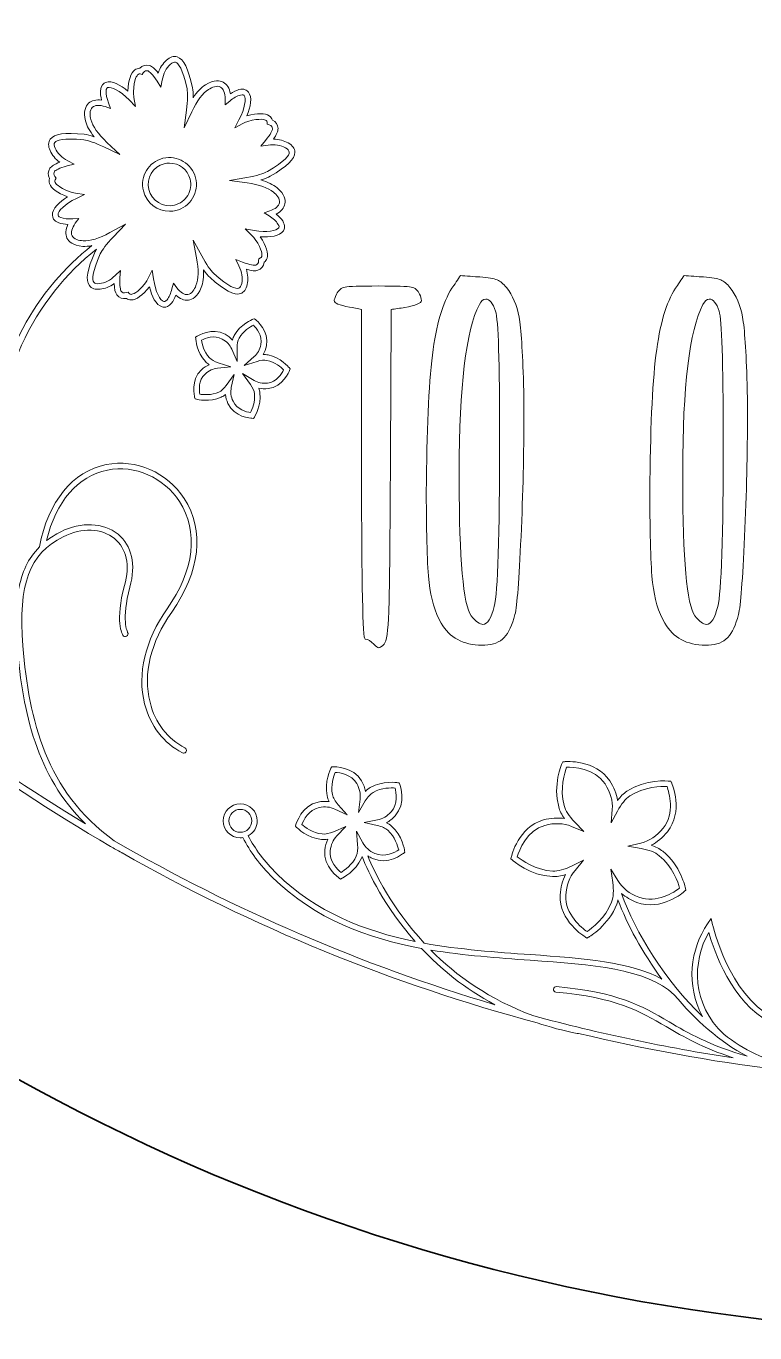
# Model space of a CAD drawing. Header units: inches. Extents: x 6.4 to 30.5, y 3.1 to 18.5.
# Drawn here: x 9.491 to 11.66, y 3.095 to 6.983 of the extents above; entities that cross this region are included whole.
import ezdxf

# ---------------------------------------------------------------- set-up
doc = ezdxf.new("R2010")
doc.units = ezdxf.units.IN
doc.header["$MEASUREMENT"] = 0
doc.layers.add('Design', color=7, linetype='Continuous', lineweight=0)

msp = doc.modelspace()

# ---------------------------------------------------------------- linework, layer by layer
at = {"layer": 'Design', "color": 9, "lineweight": 35, "true_color": 0xdecaa5}
msp.add_open_spline([(12.3829, 15.0948), (9.0691, 15.0948), (6.3829, 12.4085), (6.3829, 9.0948), (6.3829, 5.7811), (9.0691, 3.0948), (12.3829, 3.0948), (15.6966, 3.0948), (18.3829, 5.7811), (18.3829, 9.0948), (18.3829, 12.4085), (15.6966, 15.0948), (12.3829, 15.0948)], degree=3, knots=[0, 0, 0, 0, 1, 1, 1, 2, 2, 2, 3, 3, 3, 4, 4, 4, 4], dxfattribs=at)
at = {"layer": 'Design'}
for points, knots in [([(12.1067, 3.8621), (11.9908, 3.8678), (11.8755, 3.8776), (11.7609, 3.8911), (11.6933, 3.9041), (11.6279, 3.9374), (11.5676, 3.983), (11.4725, 4.0723), (11.4729, 4.1988), (11.5233, 4.2864), (11.5385, 4.2322), (11.5905, 4.0785), (11.7062, 4.0191), (11.7103, 4.017), (11.7154, 4.0186), (11.7174, 4.0228), (11.7195, 4.0268), (11.7179, 4.0319), (11.7138, 4.034), (11.5823, 4.1015), (11.5352, 4.307), (11.5347, 4.3091), (11.5347, 4.3091), (11.5305, 4.3278), (11.5305, 4.3278), (11.5305, 4.3278), (11.5197, 4.312), (11.5197, 4.312), (11.4684, 4.2372), (11.4536, 4.1288), (11.5048, 4.0365), (11.3926, 4.1428), (11.3047, 4.2861), (11.2635, 4.4023), (11.2763, 4.3913), (11.2913, 4.3823), (11.3089, 4.3756), (11.3809, 4.3481), (11.4486, 4.4061), (11.4514, 4.4086), (11.4514, 4.4086), (11.4551, 4.4118), (11.4551, 4.4118), (11.4551, 4.4118), (11.4541, 4.4166), (11.4541, 4.4166), (11.4535, 4.4195), (11.4386, 4.4861), (11.3863, 4.5276), (11.3769, 4.5351), (11.3652, 4.5411), (11.3515, 4.5456), (11.3695, 4.5546), (11.3858, 4.568), (11.4, 4.5857), (11.4483, 4.6457), (11.4141, 4.7279), (11.4126, 4.7314), (11.4126, 4.7314), (11.4107, 4.7359), (11.4107, 4.7359), (11.4107, 4.7359), (11.4058, 4.7364), (11.4058, 4.7364), (11.4029, 4.7367), (11.335, 4.7432), (11.2793, 4.7062), (11.2693, 4.6996), (11.26, 4.6904), (11.2514, 4.6787), (11.2484, 4.6987), (11.2407, 4.7182), (11.2283, 4.7372), (11.1861, 4.8017), (11.0974, 4.7945), (11.0936, 4.7942), (11.0936, 4.7942), (11.0887, 4.7938), (11.0887, 4.7938), (11.0887, 4.7938), (11.0867, 4.7893), (11.0867, 4.7893), (11.0855, 4.7867), (11.0584, 4.724), (11.0764, 4.6597), (11.0796, 4.6481), (11.0854, 4.6364), (11.0939, 4.6247), (11.074, 4.628), (11.053, 4.6267), (11.0312, 4.6208), (10.9567, 4.6006), (10.9361, 4.5139), (10.9353, 4.5103), (10.9353, 4.5103), (10.9342, 4.5055), (10.9342, 4.5055), (10.9342, 4.5055), (10.9378, 4.5022), (10.9378, 4.5022), (10.94, 4.5003), (10.9911, 4.4551), (11.0579, 4.4523), (11.0699, 4.4517), (11.0829, 4.4538), (11.0966, 4.4581), (11.0873, 4.4402), (11.0821, 4.4199), (11.081, 4.3973), (11.0771, 4.3203), (11.1532, 4.2739), (11.1564, 4.2719), (11.1564, 4.2719), (11.1606, 4.2694), (11.1606, 4.2694), (11.1606, 4.2694), (11.1649, 4.2719), (11.1649, 4.2719), (11.1674, 4.2733), (11.2262, 4.308), (11.2495, 4.3707), (11.2509, 4.3746), (11.2518, 4.3789), (11.2527, 4.3832), (11.2802, 4.3103), (11.3253, 4.2262), (11.3836, 4.1474), (11.2907, 4.199), (11.1507, 4.209), (10.9925, 4.2202), (10.89, 4.2274), (10.782, 4.235), (10.6762, 4.2542), (10.5803, 4.3576), (10.5292, 4.4629), (10.5082, 4.5136), (10.5125, 4.5108), (10.517, 4.5083), (10.522, 4.506), (10.5673, 4.4856), (10.6127, 4.5201), (10.6146, 4.5215), (10.6146, 4.5215), (10.6185, 4.5245), (10.6185, 4.5245), (10.6185, 4.5245), (10.6178, 4.5294), (10.6178, 4.5294), (10.6175, 4.5312), (10.6106, 4.5741), (10.5789, 4.6024), (10.5746, 4.6063), (10.5695, 4.6097), (10.5636, 4.6126), (10.573, 4.6176), (10.5818, 4.6245), (10.5898, 4.6333), (10.6232, 4.6701), (10.6045, 4.724), (10.6037, 4.7262), (10.6037, 4.7262), (10.602, 4.7309), (10.602, 4.7309), (10.602, 4.7309), (10.5972, 4.7316), (10.5972, 4.7316), (10.5954, 4.732), (10.5525, 4.7387), (10.5157, 4.7173), (10.5107, 4.7144), (10.5059, 4.7105), (10.5013, 4.7058), (10.4994, 4.7164), (10.4956, 4.7268), (10.4897, 4.7372), (10.4651, 4.7803), (10.408, 4.7793), (10.4056, 4.7791), (10.4056, 4.7791), (10.4007, 4.7789), (10.4007, 4.7789), (10.4007, 4.7789), (10.3985, 4.7746), (10.3985, 4.7746), (10.3976, 4.7729), (10.378, 4.7342), (10.3869, 4.6926), (10.3882, 4.687), (10.3903, 4.6812), (10.3934, 4.6754), (10.3828, 4.6769), (10.3716, 4.6764), (10.36, 4.674), (10.3114, 4.664), (10.2948, 4.6094), (10.2942, 4.607), (10.2942, 4.607), (10.2928, 4.6023), (10.2928, 4.6023), (10.2928, 4.6023), (10.2962, 4.5988), (10.2962, 4.5988), (10.2975, 4.5975), (10.3283, 4.5669), (10.3706, 4.5626), (10.3764, 4.562), (10.3825, 4.5622), (10.389, 4.5634), (10.3843, 4.5537), (10.3813, 4.543), (10.38, 4.5312), (10.3745, 4.4818), (10.4213, 4.4492), (10.4233, 4.4479), (10.4233, 4.4479), (10.4274, 4.4451), (10.4274, 4.4451), (10.4274, 4.4451), (10.4318, 4.4473), (10.4318, 4.4473), (10.4334, 4.4481), (10.4721, 4.4679), (10.4893, 4.5068), (10.4899, 4.5084), (10.4904, 4.5101), (10.491, 4.5118), (10.5103, 4.4641), (10.5583, 4.3624), (10.6491, 4.2594), (10.4989, 4.2899), (10.3543, 4.346), (10.2375, 4.4607), (10.2006, 4.4969), (10.1721, 4.5349), (10.1525, 4.5737), (10.1684, 4.5823), (10.1793, 4.5989), (10.1793, 4.6181), (10.1793, 4.6461), (10.1566, 4.6689), (10.1286, 4.6689), (10.1007, 4.6689), (10.0779, 4.6461), (10.0779, 4.6181), (10.0779, 4.5902), (10.1007, 4.5674), (10.1286, 4.5674), (10.1313, 4.5674), (10.134, 4.5678), (10.1366, 4.5682), (10.157, 4.5271), (10.187, 4.4869), (10.2258, 4.4488), (10.3514, 4.3255), (10.5073, 4.2686), (10.668, 4.2387), (10.7248, 4.1784), (10.7965, 4.1189), (10.8863, 4.0712), (10.4901, 4.189), (10.1096, 4.3532), (9.7528, 4.5592), (9.5479, 4.7085), (9.5015, 4.9144), (9.481, 5.1384), (9.4677, 5.324), (9.5004, 5.4122), (9.6017, 5.4634), (9.6565, 5.4911), (9.7163, 5.489), (9.7542, 5.458), (9.7902, 5.4284), (9.8009, 5.3789), (9.7841, 5.3184), (9.7548, 5.2122), (9.778, 5.172), (9.779, 5.1703), (9.7814, 5.1664), (9.7864, 5.1652), (9.7904, 5.1675), (9.7943, 5.1698), (9.7956, 5.1749), (9.7934, 5.1789), (9.7932, 5.1792), (9.7731, 5.216), (9.8002, 5.3139), (9.8185, 5.3802), (9.8056, 5.4374), (9.7647, 5.4709), (9.7218, 5.506), (9.6549, 5.5089), (9.5942, 5.4782), (9.5784, 5.4703), (9.5643, 5.4614), (9.5518, 5.4518), (9.5797, 5.5683), (9.6449, 5.6443), (9.7332, 5.6618), (9.8146, 5.6779), (9.9008, 5.6402), (9.9477, 5.568), (10.0051, 5.4797), (9.9917, 5.3634), (9.911, 5.249), (9.8453, 5.1558), (9.8214, 5.0555), (9.8437, 4.9667), (9.8602, 4.9015), (9.9012, 4.8482), (9.9563, 4.8207), (9.9575, 4.8201), (9.9588, 4.8198), (9.96, 4.8198), (9.9631, 4.8198), (9.966, 4.8215), (9.9675, 4.8244), (9.9695, 4.8285), (9.9679, 4.8335), (9.9638, 4.8356), (9.913, 4.861), (9.8751, 4.9102), (9.8599, 4.9708), (9.8388, 5.0548), (9.8618, 5.1502), (9.9247, 5.2394), (10.0095, 5.3597), (10.023, 5.4827), (9.9617, 5.5771), (9.9111, 5.655), (9.818, 5.6956), (9.7299, 5.6781), (9.6293, 5.6582), (9.5568, 5.5689), (9.5308, 5.433), (9.497, 5.3991), (9.4779, 5.3568), (9.4687, 5.3061), (9.4611, 5.4172), (9.4521, 5.5297), (9.4282, 5.6418), (9.3745, 5.9236), (9.5231, 6.1792), (9.7002, 6.3188), (9.6988, 6.3164), (9.6975, 6.314), (9.6965, 6.3117), (9.6727, 6.2583), (9.6674, 6.2272), (9.6794, 6.2109), (9.6858, 6.202), (9.6966, 6.1984), (9.7113, 6.2), (9.7259, 6.2017), (9.74, 6.2072), (9.7533, 6.2165), (9.7537, 6.201), (9.7564, 6.1891), (9.7611, 6.1834), (9.7685, 6.1741), (9.7781, 6.1705), (9.7896, 6.1727), (9.7937, 6.1695), (9.7984, 6.1681), (9.8042, 6.168), (9.8193, 6.1682), (9.8374, 6.1813), (9.8581, 6.2069), (9.8649, 6.1793), (9.8776, 6.1522), (9.8965, 6.1471), (9.8981, 6.1467), (9.9001, 6.1463), (9.9024, 6.1463), (9.9083, 6.1463), (9.9161, 6.1487), (9.9236, 6.1582), (9.9288, 6.1647), (9.9333, 6.1729), (9.9369, 6.1826), (9.9487, 6.1712), (9.9618, 6.1658), (9.9743, 6.1674), (9.9854, 6.1688), (10.001, 6.1764), (10.0123, 6.2047), (10.018, 6.2188), (10.0203, 6.2365), (10.0194, 6.2576), (10.0263, 6.2475), (10.0327, 6.2398), (10.0386, 6.2345), (10.082, 6.1953), (10.11, 6.1807), (10.1292, 6.187), (10.1396, 6.1905), (10.1464, 6.1996), (10.1494, 6.2141), (10.1524, 6.2285), (10.1514, 6.2436), (10.1467, 6.2591), (10.1616, 6.2547), (10.1737, 6.2536), (10.1806, 6.2562), (10.1917, 6.2604), (10.1981, 6.2684), (10.1996, 6.28), (10.2039, 6.283), (10.2069, 6.2873), (10.2086, 6.2925), (10.213, 6.307), (10.2062, 6.3282), (10.1882, 6.3558), (10.2166, 6.3538), (10.2463, 6.3574), (10.2569, 6.3738), (10.2601, 6.3787), (10.2641, 6.389), (10.2548, 6.403), (10.2502, 6.41), (10.2438, 6.4168), (10.2357, 6.4232), (10.2501, 6.4309), (10.2594, 6.4417), (10.2617, 6.4541), (10.2638, 6.4651), (10.2614, 6.4823), (10.238, 6.5018), (10.2263, 6.5115), (10.2102, 6.5192), (10.1899, 6.5249), (10.2016, 6.5283), (10.2109, 6.532), (10.2177, 6.536), (10.2684, 6.5652), (10.291, 6.5872), (10.2909, 6.6075), (10.2909, 6.6185), (10.2843, 6.6277), (10.2714, 6.6351), (10.2586, 6.6423), (10.244, 6.6461), (10.2278, 6.6464), (10.2365, 6.6592), (10.2413, 6.6704), (10.241, 6.6778), (10.2404, 6.6896), (10.2348, 6.6981), (10.2242, 6.7032), (10.2227, 6.7082), (10.2196, 6.7124), (10.2151, 6.7156), (10.2027, 6.7243), (10.1804, 6.7243), (10.1486, 6.7157), (10.1593, 6.7421), (10.165, 6.7715), (10.1527, 6.7867), (10.1491, 6.7912), (10.1405, 6.7982), (10.1243, 6.7937), (10.1162, 6.7914), (10.1078, 6.7874), (10.0992, 6.7817), (10.0963, 6.7979), (10.0889, 6.81), (10.0779, 6.816), (10.068, 6.8215), (10.0509, 6.8245), (10.0252, 6.8082), (10.0123, 6.8001), (10, 6.7872), (9.9883, 6.7696), (9.9887, 6.7818), (9.988, 6.7918), (9.9864, 6.7995), (9.9743, 6.8567), (9.9603, 6.885), (9.941, 6.8912), (9.9305, 6.8946), (9.9197, 6.8912), (9.9087, 6.8812), (9.8979, 6.8712), (9.8898, 6.8585), (9.8845, 6.8432), (9.875, 6.8555), (9.8658, 6.8635), (9.8587, 6.8654), (9.8473, 6.8685), (9.8374, 6.8658), (9.8294, 6.8573), (9.8242, 6.8572), (9.8192, 6.8558), (9.8147, 6.8525), (9.8027, 6.8434), (9.7957, 6.8222), (9.7941, 6.7893), (9.7723, 6.8077), (9.7461, 6.8221), (9.7279, 6.8152), (9.7224, 6.8131), (9.7131, 6.8071), (9.7124, 6.7903), (9.712, 6.7819), (9.7133, 6.7727), (9.716, 6.7627), (9.6998, 6.7649), (9.686, 6.7616), (9.6768, 6.753), (9.6686, 6.7454), (9.6605, 6.73), (9.668, 6.7005), (9.6717, 6.6857), (9.6802, 6.67), (9.6933, 6.6535), (9.6818, 6.6576), (9.6721, 6.6601), (9.6643, 6.6609), (9.6061, 6.6671), (9.5749, 6.6625), (9.563, 6.6461), (9.5566, 6.6372), (9.5565, 6.6258), (9.5626, 6.6123), (9.5687, 6.5989), (9.5783, 6.5873), (9.5912, 6.5775), (9.5766, 6.5723), (9.5662, 6.566), (9.5621, 6.5598), (9.5556, 6.5499), (9.5552, 6.5397), (9.5608, 6.5295), (9.559, 6.5245), (9.5591, 6.5193), (9.5608, 6.514), (9.5657, 6.4998), (9.5838, 6.4866), (9.6145, 6.4748), (9.5903, 6.4598), (9.5685, 6.4394), (9.5695, 6.4199), (9.5698, 6.414), (9.5726, 6.4033), (9.5884, 6.3975), (9.5963, 6.3946), (9.6054, 6.3929), (9.6157, 6.3924), (9.6086, 6.3777), (9.6074, 6.3635), (9.6128, 6.3521), (9.6176, 6.342), (9.6296, 6.3295), (9.66, 6.3275), (9.6682, 6.3269), (9.6771, 6.3277), (9.6866, 6.3296), (9.526, 6.2029), (9.395, 5.9926), (9.4, 5.7497), (9.3729, 5.8363), (9.3342, 5.9223), (9.2775, 6.0066), (9.246, 6.0534), (9.2101, 6.0938), (9.1706, 6.129), (9.1842, 6.2078), (9.1811, 6.2781), (9.161, 6.3375), (9.1371, 6.4085), (9.0896, 6.4619), (9.0201, 6.4963), (8.9118, 6.5498), (8.7965, 6.5022), (8.6743, 6.4518), (8.5745, 6.4107), (8.4713, 6.3682), (8.3646, 6.3775), (8.2166, 6.3903), (8.1688, 6.4597), (8.1534, 6.4999), (8.137, 6.5428), (8.1433, 6.5915), (8.1687, 6.6186), (8.1889, 6.6401), (8.2108, 6.6452), (8.2289, 6.6326), (8.2463, 6.6204), (8.2568, 6.5925), (8.2439, 6.5669), (8.2419, 6.5627), (8.2436, 6.5577), (8.2477, 6.5557), (8.2518, 6.5536), (8.2568, 6.5553), (8.2589, 6.5594), (8.2757, 6.5931), (8.2617, 6.63), (8.2384, 6.6463), (8.219, 6.6599), (8.1873, 6.6626), (8.1566, 6.63), (8.1265, 6.598), (8.119, 6.5433), (8.1378, 6.494), (8.1496, 6.4631), (8.1788, 6.4166), (8.2497, 6.387), (7.9729, 6.41), (7.7163, 6.4384), (7.5814, 6.5926), (7.5258, 6.6562), (7.5123, 6.7255), (7.5435, 6.7878), (7.5758, 6.8524), (7.6528, 6.8971), (7.7225, 6.8918), (7.7801, 6.8874), (7.8229, 6.8507), (7.843, 6.7884), (7.8612, 6.7319), (7.8509, 6.6903), (7.814, 6.6711), (7.7785, 6.6528), (7.7315, 6.6628), (7.7161, 6.6832), (7.7133, 6.6869), (7.7081, 6.6877), (7.7044, 6.6849), (7.7008, 6.6821), (7.7, 6.6769), (7.7028, 6.6732), (7.7249, 6.6437), (7.7816, 6.6356), (7.8216, 6.6563), (7.8426, 6.6672), (7.8883, 6.7023), (7.8588, 6.7935), (7.8365, 6.8627), (7.7886, 6.9035), (7.7238, 6.9084), (7.6464, 6.9142), (7.5643, 6.8667), (7.5286, 6.7953), (7.5086, 6.7555), (7.4874, 6.6748), (7.5689, 6.5816), (7.7157, 6.4139), (7.9967, 6.3909), (8.2943, 6.3666), (8.61, 6.3407), (8.9346, 6.3142), (9.1526, 6.1235), (9.1422, 6.0674), (9.1233, 6.0068), (9.0959, 5.9425), (9.0874, 5.953), (9.0783, 5.9635), (9.0684, 5.9741), (8.7902, 6.271), (8.032, 6.2001), (7.9999, 6.1969), (7.9999, 6.1969), (7.9861, 6.1956), (7.9861, 6.1956), (7.9861, 6.1956), (7.9937, 6.184), (7.9937, 6.184), (8.4407, 5.5133), (9.0453, 4.9456), (9.7423, 4.5423), (9.753, 4.5361), (9.7639, 4.53), (9.7747, 4.5239), (9.7751, 4.5236), (9.7756, 4.5233), (9.776, 4.523), (9.7762, 4.5228), (9.7764, 4.5229), (9.7766, 4.5228), (10.1643, 4.3024), (10.5807, 4.1326), (11.0121, 4.0173), (11.0496, 4.0046), (11.0894, 3.9938), (11.1319, 3.9857), (11.1325, 3.9856), (11.133, 3.9855), (11.1335, 3.9855), (11.1342, 3.9855), (11.1349, 3.9857), (11.1355, 3.9859), (11.3305, 3.9388), (11.5282, 3.9027), (11.7274, 3.8782), (11.7284, 3.878), (11.7294, 3.8777), (11.7304, 3.8775), (11.731, 3.8774), (11.7316, 3.8773), (11.7321, 3.8773), (11.7325, 3.8773), (11.7328, 3.8774), (11.7332, 3.8775), (11.7417, 3.8765), (11.7503, 3.8755), (11.7588, 3.8745), (11.7601, 3.8742), (11.7614, 3.8739), (11.7626, 3.8737), (11.7631, 3.8736), (11.7636, 3.8735), (11.7641, 3.8735), (11.7645, 3.8735), (11.7648, 3.8737), (11.7652, 3.8737), (11.8784, 3.8606), (11.992, 3.8511), (12.1059, 3.8454), (12.106, 3.8454), (12.1062, 3.8454), (12.1063, 3.8454), (12.1107, 3.8454), (12.1144, 3.8489), (12.1146, 3.8533), (12.1149, 3.8579), (12.1113, 3.8618), (12.1067, 3.8621)], [0, 0, 0, 0, 1, 1, 1, 2, 2, 2, 3, 3, 3, 4, 4, 4, 5, 5, 5, 6, 6, 6, 7, 7, 7, 8, 8, 8, 9, 9, 9, 10, 10, 10, 11, 11, 11, 12, 12, 12, 13, 13, 13, 14, 14, 14, 15, 15, 15, 16, 16, 16, 17, 17, 17, 18, 18, 18, 19, 19, 19, 20, 20, 20, 21, 21, 21, 22, 22, 22, 23, 23, 23, 24, 24, 24, 25, 25, 25, 26, 26, 26, 27, 27, 27, 28, 28, 28, 29, 29, 29, 30, 30, 30, 31, 31, 31, 32, 32, 32, 33, 33, 33, 34, 34, 34, 35, 35, 35, 36, 36, 36, 37, 37, 37, 38, 38, 38, 39, 39, 39, 40, 40, 40, 41, 41, 41, 42, 42, 42, 43, 43, 43, 44, 44, 44, 45, 45, 45, 46, 46, 46, 47, 47, 47, 48, 48, 48, 49, 49, 49, 50, 50, 50, 51, 51, 51, 52, 52, 52, 53, 53, 53, 54, 54, 54, 55, 55, 55, 56, 56, 56, 57, 57, 57, 58, 58, 58, 59, 59, 59, 60, 60, 60, 61, 61, 61, 62, 62, 62, 63, 63, 63, 64, 64, 64, 65, 65, 65, 66, 66, 66, 67, 67, 67, 68, 68, 68, 69, 69, 69, 70, 70, 70, 71, 71, 71, 72, 72, 72, 73, 73, 73, 74, 74, 74, 75, 75, 75, 76, 76, 76, 77, 77, 77, 78, 78, 78, 79, 79, 79, 80, 80, 80, 81, 81, 81, 82, 82, 82, 83, 83, 83, 84, 84, 84, 85, 85, 85, 86, 86, 86, 87, 87, 87, 88, 88, 88, 89, 89, 89, 90, 90, 90, 91, 91, 91, 92, 92, 92, 93, 93, 93, 94, 94, 94, 95, 95, 95, 96, 96, 96, 97, 97, 97, 98, 98, 98, 99, 99, 99, 100, 100, 100, 101, 101, 101, 102, 102, 102, 103, 103, 103, 104, 104, 104, 105, 105, 105, 106, 106, 106, 107, 107, 107, 108, 108, 108, 109, 109, 109, 110, 110, 110, 111, 111, 111, 112, 112, 112, 113, 113, 113, 114, 114, 114, 115, 115, 115, 116, 116, 116, 117, 117, 117, 118, 118, 118, 119, 119, 119, 120, 120, 120, 121, 121, 121, 122, 122, 122, 123, 123, 123, 124, 124, 124, 125, 125, 125, 126, 126, 126, 127, 127, 127, 128, 128, 128, 129, 129, 129, 130, 130, 130, 131, 131, 131, 132, 132, 132, 133, 133, 133, 134, 134, 134, 135, 135, 135, 136, 136, 136, 137, 137, 137, 138, 138, 138, 139, 139, 139, 140, 140, 140, 141, 141, 141, 142, 142, 142, 143, 143, 143, 144, 144, 144, 145, 145, 145, 146, 146, 146, 147, 147, 147, 148, 148, 148, 149, 149, 149, 150, 150, 150, 151, 151, 151, 152, 152, 152, 153, 153, 153, 154, 154, 154, 155, 155, 155, 156, 156, 156, 157, 157, 157, 158, 158, 158, 159, 159, 159, 160, 160, 160, 161, 161, 161, 162, 162, 162, 163, 163, 163, 164, 164, 164, 165, 165, 165, 166, 166, 166, 167, 167, 167, 168, 168, 168, 169, 169, 169, 170, 170, 170, 171, 171, 171, 172, 172, 172, 173, 173, 173, 174, 174, 174, 175, 175, 175, 176, 176, 176, 177, 177, 177, 178, 178, 178, 179, 179, 179, 180, 180, 180, 181, 181, 181, 182, 182, 182, 183, 183, 183, 184, 184, 184, 185, 185, 185, 186, 186, 186, 187, 187, 187, 188, 188, 188, 189, 189, 189, 190, 190, 190, 191, 191, 191, 192, 192, 192, 193, 193, 193, 194, 194, 194, 195, 195, 195, 196, 196, 196, 197, 197, 197, 198, 198, 198, 199, 199, 199, 200, 200, 200, 201, 201, 201, 202, 202, 202, 203, 203, 203, 204, 204, 204, 205, 205, 205, 206, 206, 206, 207, 207, 207, 208, 208, 208, 209, 209, 209, 210, 210, 210, 211, 211, 211, 212, 212, 212, 213, 213, 213, 214, 214, 214, 215, 215, 215, 216, 216, 216, 217, 217, 217, 218, 218, 218, 219, 219, 219, 220, 220, 220, 221, 221, 221, 222, 222, 222, 223, 223, 223, 224, 224, 224, 225, 225, 225, 226, 226, 226, 227, 227, 227, 228, 228, 228, 229, 229, 229, 230, 230, 230, 231, 231, 231, 232, 232, 232, 233, 233, 233, 234, 234, 234, 235, 235, 235, 236, 236, 236, 237, 237, 237, 238, 238, 238, 239, 239, 239, 240, 240, 240, 241, 241, 241, 242, 242, 242, 242]), ([(9.6611, 6.3441), (9.6488, 6.3449), (9.633, 6.3482), (9.6279, 6.3592), (9.6236, 6.3682), (9.6271, 6.382), (9.6373, 6.396), (9.6373, 6.396), (9.6476, 6.4102), (9.6476, 6.4102), (9.6476, 6.4102), (9.63, 6.4092), (9.63, 6.4092), (9.6156, 6.4083), (9.6036, 6.4096), (9.5942, 6.4131), (9.5864, 6.416), (9.5862, 6.4196), (9.5861, 6.4207), (9.5856, 6.4317), (9.6058, 6.4532), (9.6407, 6.4703), (9.6407, 6.4703), (9.6647, 6.4821), (9.6647, 6.4821), (9.6647, 6.4821), (9.6382, 6.486), (9.6382, 6.486), (9.6316, 6.487), (9.6262, 6.4883), (9.6219, 6.4899), (9.5855, 6.5035), (9.5781, 6.5151), (9.5766, 6.5194), (9.5758, 6.5217), (9.576, 6.5236), (9.5773, 6.5256), (9.5773, 6.5256), (9.5802, 6.5303), (9.5802, 6.5303), (9.5802, 6.5303), (9.577, 6.5348), (9.577, 6.5348), (9.5721, 6.5418), (9.5729, 6.5459), (9.576, 6.5507), (9.5777, 6.5532), (9.5894, 6.5608), (9.6131, 6.5667), (9.6131, 6.5667), (9.6341, 6.5719), (9.6341, 6.5719), (9.6341, 6.5719), (9.615, 6.5821), (9.615, 6.5821), (9.5971, 6.5917), (9.5846, 6.6042), (9.5778, 6.6192), (9.5743, 6.6269), (9.5739, 6.6326), (9.5765, 6.6363), (9.5818, 6.6436), (9.6009, 6.6509), (9.6625, 6.6443), (9.6754, 6.643), (9.696, 6.6357), (9.7222, 6.6231), (9.7222, 6.6231), (9.7698, 6.6004), (9.7698, 6.6004), (9.7698, 6.6004), (9.7316, 6.6367), (9.7316, 6.6367), (9.7052, 6.6617), (9.6892, 6.6846), (9.6841, 6.7046), (9.6811, 6.7165), (9.6793, 6.7326), (9.6882, 6.7409), (9.6954, 6.7477), (9.7096, 6.7486), (9.7261, 6.7433), (9.7261, 6.7433), (9.7428, 6.7379), (9.7428, 6.7379), (9.7428, 6.7379), (9.7364, 6.7543), (9.7364, 6.7543), (9.7311, 6.7677), (9.7286, 6.7796), (9.7291, 6.7896), (9.7294, 6.7979), (9.7327, 6.7992), (9.7338, 6.7996), (9.744, 6.8034), (9.7708, 6.7909), (9.7978, 6.763), (9.7978, 6.763), (9.8165, 6.7438), (9.8165, 6.7438), (9.8165, 6.7438), (9.812, 6.7702), (9.812, 6.7702), (9.8109, 6.7768), (9.8104, 6.7825), (9.8106, 6.7869), (9.8123, 6.8258), (9.8211, 6.8364), (9.8247, 6.8391), (9.8267, 6.8406), (9.8285, 6.841), (9.8308, 6.8404), (9.8308, 6.8404), (9.8362, 6.8391), (9.8362, 6.8391), (9.8362, 6.8391), (9.8395, 6.8435), (9.8395, 6.8435), (9.8446, 6.8504), (9.8488, 6.8509), (9.8543, 6.8493), (9.8572, 6.8485), (9.868, 6.8398), (9.8809, 6.819), (9.8809, 6.819), (9.8924, 6.8007), (9.8924, 6.8007), (9.8924, 6.8007), (9.8962, 6.822), (9.8962, 6.822), (9.8998, 6.842), (9.9078, 6.8578), (9.92, 6.8689), (9.9262, 6.8746), (9.9315, 6.8767), (9.9359, 6.8753), (9.9444, 6.8726), (9.9573, 6.8566), (9.9701, 6.7961), (9.9728, 6.7834), (9.9722, 6.7615), (9.9684, 6.7327), (9.9684, 6.7327), (9.9614, 6.6803), (9.9614, 6.6803), (9.9614, 6.6803), (9.9841, 6.728), (9.9841, 6.728), (9.9998, 6.7608), (10.0166, 6.7831), (10.0341, 6.7941), (10.0445, 6.8007), (10.0592, 6.8074), (10.0698, 6.8014), (10.0786, 6.7967), (10.0838, 6.7835), (10.0838, 6.7662), (10.0838, 6.7662), (10.0839, 6.7485), (10.0839, 6.7485), (10.0839, 6.7485), (10.0975, 6.7597), (10.0975, 6.7597), (10.1086, 6.7689), (10.1191, 6.7749), (10.1288, 6.7776), (10.1368, 6.7799), (10.139, 6.7771), (10.1398, 6.7762), (10.1466, 6.7677), (10.1429, 6.7384), (10.1248, 6.704), (10.1248, 6.704), (10.1123, 6.6804), (10.1123, 6.6804), (10.1123, 6.6804), (10.136, 6.6927), (10.136, 6.6927), (10.1419, 6.6958), (10.1471, 6.698), (10.1514, 6.6992), (10.189, 6.7096), (10.2017, 6.7046), (10.2055, 6.702), (10.2074, 6.7006), (10.2084, 6.6989), (10.2086, 6.6966), (10.2086, 6.6966), (10.209, 6.6911), (10.209, 6.6911), (10.209, 6.6911), (10.2142, 6.6893), (10.2142, 6.6893), (10.2223, 6.6865), (10.224, 6.6827), (10.2243, 6.677), (10.2245, 6.674), (10.2195, 6.661), (10.2037, 6.6423), (10.2037, 6.6423), (10.1898, 6.6258), (10.1898, 6.6258), (10.1898, 6.6258), (10.2112, 6.6287), (10.2112, 6.6287), (10.2314, 6.6314), (10.2488, 6.6287), (10.2632, 6.6206), (10.2705, 6.6164), (10.2742, 6.612), (10.2742, 6.6074), (10.2743, 6.5985), (10.2631, 6.5813), (10.2094, 6.5504), (10.1982, 6.5439), (10.1772, 6.5377), (10.1486, 6.5325), (10.1486, 6.5325), (10.0967, 6.5229), (10.0967, 6.5229), (10.0967, 6.5229), (10.149, 6.516), (10.149, 6.516), (10.1851, 6.5113), (10.2114, 6.5021), (10.2273, 6.489), (10.2368, 6.4811), (10.2476, 6.4692), (10.2454, 6.4572), (10.2435, 6.4474), (10.2326, 6.4384), (10.2161, 6.433), (10.2161, 6.433), (10.1994, 6.4275), (10.1994, 6.4275), (10.1994, 6.4275), (10.2142, 6.418), (10.2142, 6.418), (10.2264, 6.4103), (10.2354, 6.4021), (10.2409, 6.3938), (10.2456, 6.3868), (10.2436, 6.3839), (10.243, 6.3829), (10.237, 6.3737), (10.208, 6.3682), (10.1697, 6.3749), (10.1697, 6.3749), (10.1433, 6.3794), (10.1433, 6.3794), (10.1433, 6.3794), (10.1624, 6.3607), (10.1624, 6.3607), (10.1672, 6.356), (10.1709, 6.3517), (10.1734, 6.348), (10.1948, 6.3155), (10.194, 6.3018), (10.1927, 6.2975), (10.1919, 6.2952), (10.1907, 6.2937), (10.1885, 6.2929), (10.1885, 6.2929), (10.1834, 6.2908), (10.1834, 6.2908), (10.1834, 6.2908), (10.1833, 6.2853), (10.1833, 6.2853), (10.1831, 6.2767), (10.18, 6.2738), (10.1747, 6.2718), (10.1719, 6.2707), (10.158, 6.2715), (10.1354, 6.2807), (10.1354, 6.2807), (10.1153, 6.2888), (10.1153, 6.2888), (10.1153, 6.2888), (10.1247, 6.2693), (10.1247, 6.2693), (10.1336, 6.251), (10.1364, 6.2336), (10.1331, 6.2174), (10.1314, 6.2092), (10.1283, 6.2043), (10.124, 6.2028), (10.1155, 6.2001), (10.0957, 6.2054), (10.0497, 6.2469), (10.0401, 6.2556), (10.0277, 6.2736), (10.0139, 6.2992), (10.0139, 6.2992), (9.9887, 6.3456), (9.9887, 6.3456), (9.9887, 6.3456), (9.9984, 6.2937), (9.9984, 6.2937), (10.005, 6.2579), (10.0045, 6.23), (9.9968, 6.2109), (9.9923, 6.1994), (9.9843, 6.1854), (9.9722, 6.1839), (9.9624, 6.1825), (9.9504, 6.1902), (9.9401, 6.2042), (9.9401, 6.2042), (9.9298, 6.2184), (9.9298, 6.2184), (9.9298, 6.2184), (9.9253, 6.2014), (9.9253, 6.2014), (9.9217, 6.1874), (9.9168, 6.1763), (9.9105, 6.1685), (9.9054, 6.162), (9.9019, 6.1629), (9.9008, 6.1632), (9.8902, 6.166), (9.876, 6.192), (9.8705, 6.2304), (9.8705, 6.2304), (9.8667, 6.2569), (9.8667, 6.2569), (9.8667, 6.2569), (9.8548, 6.2329), (9.8548, 6.2329), (9.8518, 6.2269), (9.8489, 6.2221), (9.8461, 6.2186), (9.8219, 6.1882), (9.8086, 6.1847), (9.804, 6.1847), (9.8012, 6.1847), (9.7998, 6.1854), (9.7983, 6.1872), (9.7983, 6.1872), (9.7948, 6.1914), (9.7948, 6.1914), (9.7948, 6.1914), (9.7895, 6.1898), (9.7895, 6.1898), (9.7813, 6.1873), (9.7776, 6.1893), (9.7741, 6.1938), (9.7722, 6.1961), (9.7686, 6.2096), (9.7703, 6.2339), (9.7703, 6.2339), (9.7719, 6.2555), (9.7719, 6.2555), (9.7719, 6.2555), (9.7563, 6.2406), (9.7563, 6.2406), (9.7416, 6.2265), (9.7258, 6.2184), (9.7095, 6.2166), (9.7011, 6.2156), (9.6955, 6.217), (9.6928, 6.2207), (9.6875, 6.2279), (9.6865, 6.2484), (9.7117, 6.305), (9.717, 6.3168), (9.7304, 6.3341), (9.7504, 6.3552), (9.7504, 6.3552), (9.7867, 6.3935), (9.7867, 6.3935), (9.7867, 6.3935), (9.7404, 6.3683), (9.7404, 6.3683), (9.7084, 6.3509), (9.6817, 6.3428), (9.6611, 6.3441)], [0, 0, 0, 0, 1, 1, 1, 2, 2, 2, 3, 3, 3, 4, 4, 4, 5, 5, 5, 6, 6, 6, 7, 7, 7, 8, 8, 8, 9, 9, 9, 10, 10, 10, 11, 11, 11, 12, 12, 12, 13, 13, 13, 14, 14, 14, 15, 15, 15, 16, 16, 16, 17, 17, 17, 18, 18, 18, 19, 19, 19, 20, 20, 20, 21, 21, 21, 22, 22, 22, 23, 23, 23, 24, 24, 24, 25, 25, 25, 26, 26, 26, 27, 27, 27, 28, 28, 28, 29, 29, 29, 30, 30, 30, 31, 31, 31, 32, 32, 32, 33, 33, 33, 34, 34, 34, 35, 35, 35, 36, 36, 36, 37, 37, 37, 38, 38, 38, 39, 39, 39, 40, 40, 40, 41, 41, 41, 42, 42, 42, 43, 43, 43, 44, 44, 44, 45, 45, 45, 46, 46, 46, 47, 47, 47, 48, 48, 48, 49, 49, 49, 50, 50, 50, 51, 51, 51, 52, 52, 52, 53, 53, 53, 54, 54, 54, 55, 55, 55, 56, 56, 56, 57, 57, 57, 58, 58, 58, 59, 59, 59, 60, 60, 60, 61, 61, 61, 62, 62, 62, 63, 63, 63, 64, 64, 64, 65, 65, 65, 66, 66, 66, 67, 67, 67, 68, 68, 68, 69, 69, 69, 70, 70, 70, 71, 71, 71, 72, 72, 72, 73, 73, 73, 74, 74, 74, 75, 75, 75, 76, 76, 76, 77, 77, 77, 78, 78, 78, 79, 79, 79, 80, 80, 80, 81, 81, 81, 82, 82, 82, 83, 83, 83, 84, 84, 84, 85, 85, 85, 86, 86, 86, 87, 87, 87, 88, 88, 88, 89, 89, 89, 90, 90, 90, 91, 91, 91, 92, 92, 92, 93, 93, 93, 94, 94, 94, 95, 95, 95, 96, 96, 96, 97, 97, 97, 98, 98, 98, 99, 99, 99, 100, 100, 100, 101, 101, 101, 102, 102, 102, 103, 103, 103, 104, 104, 104, 105, 105, 105, 106, 106, 106, 107, 107, 107, 108, 108, 108, 109, 109, 109, 110, 110, 110, 111, 111, 111, 112, 112, 112, 113, 113, 113, 114, 114, 114, 115, 115, 115, 116, 116, 116, 117, 117, 117, 118, 118, 118, 119, 119, 119, 120, 120, 120, 121, 121, 121, 122, 122, 122, 123, 123, 123, 124, 124, 124, 125, 125, 125, 125]), ([(9.9179, 6.4318), (9.9242, 6.4318), (9.9307, 6.4326), (9.9372, 6.4342), (9.958, 6.4393), (9.9755, 6.4523), (9.9865, 6.4706), (9.9975, 6.4889), (10.0007, 6.5105), (9.9955, 6.5312), (9.9849, 6.574), (9.9413, 6.6002), (9.8985, 6.5895), (9.8557, 6.5789), (9.8295, 6.5353), (9.8402, 6.4925), (9.8492, 6.4561), (9.882, 6.4318), (9.9179, 6.4318)], [0, 0, 0, 0, 1, 1, 1, 2, 2, 2, 3, 3, 3, 4, 4, 4, 5, 5, 5, 6, 6, 6, 6]), ([(9.9025, 6.5734), (9.9077, 6.5746), (9.9128, 6.5753), (9.9178, 6.5753), (9.9463, 6.5753), (9.9722, 6.556), (9.9794, 6.5272), (9.9835, 6.5107), (9.9809, 6.4937), (9.9722, 6.4792), (9.9635, 6.4647), (9.9496, 6.4544), (9.9332, 6.4503), (9.8993, 6.4419), (9.8648, 6.4626), (9.8563, 6.4965), (9.8479, 6.5304), (9.8686, 6.5649), (9.9025, 6.5734)], [0, 0, 0, 0, 1, 1, 1, 2, 2, 2, 3, 3, 3, 4, 4, 4, 5, 5, 5, 6, 6, 6, 6]), ([(8.0155, 6.1815), (8.1218, 6.1899), (8.804, 6.232), (9.0562, 5.9627), (9.068, 5.9501), (9.0786, 5.9376), (9.0882, 5.9252), (9.081, 5.9091), (9.0735, 5.8928), (9.0653, 5.8762), (9.0127, 5.7701), (9.0145, 5.6914), (9.0335, 5.6362), (9.0285, 5.6351), (9.0236, 5.6339), (9.0184, 5.6331), (8.9577, 5.6243), (8.9015, 5.6463), (8.867, 5.6916), (8.8725, 5.6959), (8.8765, 5.7), (8.8788, 5.7029), (8.8881, 5.7034), (8.9097, 5.7064), (8.941, 5.723), (8.9836, 5.7455), (8.9967, 5.7843), (8.9973, 5.7859), (8.9973, 5.7859), (8.9997, 5.7932), (8.9997, 5.7932), (8.9997, 5.7932), (8.9926, 5.7962), (8.9926, 5.7962), (8.9889, 5.7978), (8.9788, 5.7989), (8.9529, 5.789), (8.9677, 5.8075), (8.9746, 5.8225), (8.9769, 5.828), (8.9832, 5.8434), (8.9954, 5.8801), (8.9959, 5.8817), (8.9959, 5.8817), (8.9994, 5.8922), (8.9994, 5.8922), (8.9994, 5.8922), (8.9884, 5.8927), (8.9884, 5.8927), (8.9864, 5.8926), (8.9686, 5.8929), (8.9446, 5.8752), (8.9369, 5.8696), (8.9288, 5.8623), (8.9216, 5.8552), (8.9178, 5.8818), (8.9074, 5.8979), (8.9068, 5.8987), (8.9068, 5.8987), (8.9028, 5.9048), (8.9028, 5.9048), (8.9028, 5.9048), (8.8963, 5.9016), (8.8963, 5.9016), (8.8931, 5.9001), (8.8876, 5.8964), (8.8788, 5.8897), (8.8713, 5.9113), (8.862, 5.9252), (8.8615, 5.9258), (8.8615, 5.9258), (8.8563, 5.9335), (8.8563, 5.9335), (8.8563, 5.9335), (8.8493, 5.9276), (8.8493, 5.9276), (8.8478, 5.9264), (8.8451, 5.9241), (8.8368, 5.909), (8.8254, 5.9219), (8.8123, 5.9297), (8.8116, 5.9301), (8.8116, 5.9301), (8.806, 5.9334), (8.806, 5.9334), (8.806, 5.9334), (8.8015, 5.9288), (8.8015, 5.9288), (8.7944, 5.9216), (8.7893, 5.9082), (8.7862, 5.8977), (8.7676, 5.9144), (8.75, 5.9193), (8.7491, 5.9195), (8.7491, 5.9195), (8.7422, 5.9214), (8.7422, 5.9214), (8.7422, 5.9214), (8.7393, 5.9148), (8.7393, 5.9148), (8.7389, 5.914), (8.7318, 5.8972), (8.7331, 5.8722), (8.7229, 5.8764), (8.7094, 5.8809), (8.6993, 5.8798), (8.6993, 5.8798), (8.6928, 5.8791), (8.6928, 5.8791), (8.6928, 5.8791), (8.6919, 5.8727), (8.6919, 5.8727), (8.6918, 5.8719), (8.6896, 5.8568), (8.6926, 5.8398), (8.6756, 5.8428), (8.6721, 5.8422), (8.6703, 5.8418), (8.6703, 5.8418), (8.6613, 5.84), (8.6613, 5.84), (8.6613, 5.84), (8.664, 5.8311), (8.664, 5.8311), (8.6642, 5.8304), (8.6693, 5.8144), (8.6813, 5.795), (8.6706, 5.7924), (8.6643, 5.7904), (8.6611, 5.7889), (8.6611, 5.7889), (8.6546, 5.7857), (8.6546, 5.7857), (8.6546, 5.7857), (8.6568, 5.7788), (8.6568, 5.7788), (8.6571, 5.7779), (8.6631, 5.7597), (8.6814, 5.7401), (8.6714, 5.7389), (8.6607, 5.7372), (8.6515, 5.7347), (8.6226, 5.727), (8.6116, 5.713), (8.6104, 5.7115), (8.6104, 5.7115), (8.6038, 5.7026), (8.6038, 5.7026), (8.6038, 5.7026), (8.6142, 5.6987), (8.6142, 5.6987), (8.6158, 5.6981), (8.6521, 5.6846), (8.6681, 5.6799), (8.6737, 5.6783), (8.6898, 5.6742), (8.7134, 5.6742), (8.6896, 5.6602), (8.6841, 5.6517), (8.6829, 5.6477), (8.6829, 5.6477), (8.6809, 5.6404), (8.6809, 5.6404), (8.6809, 5.6404), (8.688, 5.6377), (8.688, 5.6377), (8.689, 5.6373), (8.7032, 5.6321), (8.724, 5.6321), (8.7378, 5.6321), (8.7547, 5.6345), (8.7724, 5.6421), (8.8049, 5.6562), (8.8208, 5.6711), (8.827, 5.6781), (8.8318, 5.678), (8.841, 5.679), (8.8523, 5.683), (8.8904, 5.6317), (8.9531, 5.6069), (9.0208, 5.6166), (9.0272, 5.6176), (9.0334, 5.619), (9.0396, 5.6205), (9.045, 5.6081), (9.0513, 5.597), (9.0578, 5.5873), (9.0982, 5.5274), (9.1643, 5.4935), (9.2214, 5.4798), (9.1053, 5.4624), (8.9526, 5.4449), (8.7994, 5.5191), (8.6597, 5.5867), (8.5554, 5.6914), (8.5203, 5.7991), (8.5001, 5.8613), (8.5042, 5.9218), (8.5321, 5.9741), (8.5604, 6.0269), (8.6035, 6.0542), (8.6475, 6.047), (8.6837, 6.0412), (8.7122, 6.0132), (8.7184, 5.9774), (8.7192, 5.9729), (8.7235, 5.9697), (8.728, 5.9706), (8.7325, 5.9714), (8.7356, 5.9757), (8.7348, 5.9802), (8.7274, 6.023), (8.6934, 6.0565), (8.6502, 6.0635), (8.5989, 6.0717), (8.5492, 6.0413), (8.5174, 5.9819), (8.4873, 5.9256), (8.4828, 5.8606), (8.5045, 5.794), (8.5409, 5.682), (8.6484, 5.5737), (8.7921, 5.5041), (8.9595, 5.423), (9.1245, 5.4481), (9.2451, 5.4665), (9.3243, 5.4785), (9.3868, 5.488), (9.4189, 5.4639), (9.4325, 5.4536), (9.4407, 5.437), (9.4438, 5.4132), (9.4438, 5.4132), (9.4438, 5.4132), (9.4438, 5.4131), (9.448, 5.3663), (9.4511, 5.3196), (9.4542, 5.2733), (9.4573, 5.2273), (9.4604, 5.1817), (9.4644, 5.1368), (9.4645, 5.1364), (9.4645, 5.136), (9.4645, 5.1356), (9.4645, 5.1355), (9.4646, 5.1355), (9.4646, 5.1354), (9.4826, 4.9381), (9.5207, 4.7544), (9.6677, 4.6094), (9.0162, 5.0021), (8.4483, 5.5359), (8.0155, 6.1815)], [0, 0, 0, 0, 1, 1, 1, 2, 2, 2, 3, 3, 3, 4, 4, 4, 5, 5, 5, 6, 6, 6, 7, 7, 7, 8, 8, 8, 9, 9, 9, 10, 10, 10, 11, 11, 11, 12, 12, 12, 13, 13, 13, 14, 14, 14, 15, 15, 15, 16, 16, 16, 17, 17, 17, 18, 18, 18, 19, 19, 19, 20, 20, 20, 21, 21, 21, 22, 22, 22, 23, 23, 23, 24, 24, 24, 25, 25, 25, 26, 26, 26, 27, 27, 27, 28, 28, 28, 29, 29, 29, 30, 30, 30, 31, 31, 31, 32, 32, 32, 33, 33, 33, 34, 34, 34, 35, 35, 35, 36, 36, 36, 37, 37, 37, 38, 38, 38, 39, 39, 39, 40, 40, 40, 41, 41, 41, 42, 42, 42, 43, 43, 43, 44, 44, 44, 45, 45, 45, 46, 46, 46, 47, 47, 47, 48, 48, 48, 49, 49, 49, 50, 50, 50, 51, 51, 51, 52, 52, 52, 53, 53, 53, 54, 54, 54, 55, 55, 55, 56, 56, 56, 57, 57, 57, 58, 58, 58, 59, 59, 59, 60, 60, 60, 61, 61, 61, 62, 62, 62, 63, 63, 63, 64, 64, 64, 65, 65, 65, 66, 66, 66, 67, 67, 67, 68, 68, 68, 69, 69, 69, 70, 70, 70, 71, 71, 71, 72, 72, 72, 73, 73, 73, 74, 74, 74, 75, 75, 75, 76, 76, 76, 77, 77, 77, 78, 78, 78, 79, 79, 79, 80, 80, 80, 81, 81, 81, 82, 82, 82, 83, 83, 83, 84, 84, 84, 84]), ([(10.9208, 6.2055), (10.9118, 6.2162), (10.9027, 6.2235), (10.8933, 6.2276), (10.884, 6.2316), (10.8668, 6.2345), (10.8418, 6.2363), (10.8274, 6.2373), (10.7986, 6.2393), (10.7842, 6.2403), (10.7778, 6.2309), (10.7651, 6.2122), (10.7588, 6.2028), (10.7311, 6.1608), (10.7117, 6.0945), (10.7005, 6.0039), (10.6894, 5.9133), (10.6833, 5.7774), (10.6824, 5.5962), (10.6824, 5.465), (10.6851, 5.3753), (10.6905, 5.3271), (10.6958, 5.2789), (10.7079, 5.2387), (10.7266, 5.2066), (10.7516, 5.1628), (10.7922, 5.141), (10.8485, 5.141), (10.8538, 5.141), (10.8538, 5.141), (10.8565, 5.141), (10.8815, 5.1418), (10.9007, 5.1494), (10.9141, 5.1637), (10.9275, 5.178), (10.9382, 5.2008), (10.9462, 5.232), (10.9525, 5.2579), (10.9585, 5.3353), (10.9643, 5.4643), (10.9701, 5.5933), (10.973, 5.7136), (10.973, 5.8252), (10.973, 5.868), (10.9726, 5.8988), (10.9717, 5.9176), (10.969, 6.0158), (10.9645, 6.0823), (10.9583, 6.1171), (10.952, 6.1519), (10.9395, 6.1814), (10.9208, 6.2055)], [0, 0, 0, 0, 1, 1, 1, 2, 2, 2, 3, 3, 3, 4, 4, 4, 5, 5, 5, 6, 6, 6, 7, 7, 7, 8, 8, 8, 9, 9, 9, 10, 10, 10, 11, 11, 11, 12, 12, 12, 13, 13, 13, 14, 14, 14, 15, 15, 15, 16, 16, 16, 17, 17, 17, 17]), ([(11.5862, 6.2055), (11.5773, 6.2162), (11.5681, 6.2235), (11.5588, 6.2276), (11.5494, 6.2316), (11.5322, 6.2345), (11.5072, 6.2363), (11.4928, 6.2373), (11.464, 6.2393), (11.4496, 6.2403), (11.4433, 6.2309), (11.4306, 6.2122), (11.4242, 6.2028), (11.3965, 6.1608), (11.3771, 6.0945), (11.3659, 6.0039), (11.3548, 5.9133), (11.3488, 5.7774), (11.3479, 5.5962), (11.3479, 5.465), (11.3505, 5.3753), (11.3559, 5.3271), (11.3613, 5.2789), (11.3733, 5.2387), (11.3921, 5.2066), (11.417, 5.1628), (11.4577, 5.141), (11.5139, 5.141), (11.5193, 5.141), (11.5193, 5.141), (11.5219, 5.141), (11.5469, 5.1418), (11.5661, 5.1494), (11.5795, 5.1637), (11.5929, 5.178), (11.6036, 5.2008), (11.6117, 5.232), (11.6179, 5.2579), (11.6239, 5.3353), (11.6297, 5.4643), (11.6355, 5.5933), (11.6384, 5.7136), (11.6384, 5.8252), (11.6384, 5.868), (11.638, 5.8988), (11.6371, 5.9176), (11.6344, 6.0158), (11.63, 6.0823), (11.6237, 6.1171), (11.6175, 6.1519), (11.605, 6.1814), (11.5862, 6.2055)], [0, 0, 0, 0, 1, 1, 1, 2, 2, 2, 3, 3, 3, 4, 4, 4, 5, 5, 5, 6, 6, 6, 7, 7, 7, 8, 8, 8, 9, 9, 9, 10, 10, 10, 11, 11, 11, 12, 12, 12, 13, 13, 13, 14, 14, 14, 15, 15, 15, 16, 16, 16, 17, 17, 17, 17]), ([(10.4896, 5.6484), (10.4896, 5.8122), (10.4896, 6.017), (10.4896, 6.1398), (10.4806, 6.1415), (10.4625, 6.1449), (10.4535, 6.1466), (10.4231, 6.1528), (10.408, 6.159), (10.408, 6.1653), (10.408, 6.168), (10.4102, 6.1747), (10.4147, 6.1854), (10.4209, 6.197), (10.4296, 6.2039), (10.4408, 6.2061), (10.4519, 6.2084), (10.4847, 6.2095), (10.5392, 6.2095), (10.5936, 6.2095), (10.6264, 6.2084), (10.6376, 6.2061), (10.6488, 6.2039), (10.657, 6.197), (10.6624, 6.1854), (10.6659, 6.1782), (10.6677, 6.172), (10.6677, 6.1666), (10.6677, 6.1586), (10.6512, 6.1515), (10.6182, 6.1452), (10.6048, 6.1434), (10.5881, 6.1412), (10.578, 6.1398), (10.5773, 6.017), (10.576, 5.7713), (10.5753, 5.6484), (10.5744, 5.4333), (10.5729, 5.2972), (10.5707, 5.24), (10.5684, 5.1829), (10.5637, 5.1508), (10.5566, 5.1436), (10.5495, 5.1365), (10.5443, 5.1329), (10.5412, 5.1329), (10.5381, 5.1329), (10.5329, 5.1365), (10.5258, 5.1436), (10.5178, 5.1535), (10.5093, 5.1584), (10.5004, 5.1584), (10.4932, 5.1584), (10.4896, 5.3217), (10.4896, 5.6484)], [0, 0, 0, 0, 1, 1, 1, 2, 2, 2, 3, 3, 3, 4, 4, 4, 5, 5, 5, 6, 6, 6, 7, 7, 7, 8, 8, 8, 9, 9, 9, 10, 10, 10, 11, 11, 11, 12, 12, 12, 13, 13, 13, 14, 14, 14, 15, 15, 15, 16, 16, 16, 17, 17, 17, 18, 18, 18, 18]), ([(10.8846, 5.2561), (10.8757, 5.2204), (10.8645, 5.2025), (10.8511, 5.2025), (10.8413, 5.2025), (10.8297, 5.211), (10.8163, 5.228), (10.7922, 5.2619), (10.7802, 5.3963), (10.7802, 5.631), (10.7802, 5.648), (10.7802, 5.648), (10.7802, 5.6565), (10.7802, 5.9109), (10.8003, 6.0769), (10.8404, 6.1546), (10.8458, 6.1653), (10.852, 6.1706), (10.8592, 6.1706), (10.8708, 6.1706), (10.8806, 6.1586), (10.8886, 6.1345), (10.8967, 6.1104), (10.9007, 5.9841), (10.9007, 5.7556), (10.9007, 5.4637), (10.8953, 5.2972), (10.8846, 5.2561)], [0, 0, 0, 0, 1, 1, 1, 2, 2, 2, 3, 3, 3, 4, 4, 4, 5, 5, 5, 6, 6, 6, 7, 7, 7, 8, 8, 8, 9, 9, 9, 9]), ([(11.5501, 5.2561), (11.5411, 5.2204), (11.53, 5.2025), (11.5166, 5.2025), (11.5068, 5.2025), (11.4952, 5.211), (11.4818, 5.228), (11.4577, 5.2619), (11.4456, 5.3963), (11.4456, 5.631), (11.4456, 5.648), (11.4456, 5.648), (11.4456, 5.6565), (11.4456, 5.9109), (11.4657, 6.0769), (11.5059, 6.1546), (11.5112, 6.1653), (11.5175, 6.1706), (11.5246, 6.1706), (11.5362, 6.1706), (11.546, 6.1586), (11.5541, 6.1345), (11.5621, 6.1104), (11.5661, 5.9841), (11.5661, 5.7556), (11.5661, 5.4637), (11.5608, 5.2972), (11.5501, 5.2561)], [0, 0, 0, 0, 1, 1, 1, 2, 2, 2, 3, 3, 3, 4, 4, 4, 5, 5, 5, 6, 6, 6, 7, 7, 7, 8, 8, 8, 9, 9, 9, 9]), ([(10.2115, 5.9042), (10.2555, 5.9092), (10.2746, 5.9562), (10.2754, 5.9582), (10.2754, 5.9582), (10.2772, 5.9628), (10.2772, 5.9628), (10.2772, 5.9628), (10.274, 5.9666), (10.274, 5.9666), (10.273, 5.9678), (10.2483, 5.9974), (10.2112, 6.0046), (10.2067, 6.0055), (10.2018, 6.0058), (10.1967, 6.0055), (10.2011, 6.0133), (10.2043, 6.022), (10.2063, 6.0317), (10.2151, 6.0751), (10.1762, 6.1077), (10.1746, 6.1091), (10.1746, 6.1091), (10.1708, 6.1122), (10.1708, 6.1122), (10.1708, 6.1122), (10.1662, 6.1104), (10.1662, 6.1104), (10.1647, 6.1098), (10.1289, 6.0954), (10.1106, 6.0624), (10.1084, 6.0584), (10.1066, 6.0538), (10.1053, 6.0488), (10.0993, 6.0555), (10.092, 6.0612), (10.0834, 6.0661), (10.0448, 6.0879), (10.0018, 6.061), (10, 6.0598), (10, 6.0598), (9.9958, 6.0572), (9.9958, 6.0572), (9.9958, 6.0572), (9.9961, 6.0523), (9.9961, 6.0523), (9.9962, 6.0507), (9.9988, 6.0122), (10.0246, 5.9846), (10.0277, 5.9812), (10.0315, 5.9781), (10.0358, 5.9753), (10.0277, 5.9717), (10.0199, 5.9665), (10.0127, 5.9598), (9.98, 5.9299), (9.9923, 5.8806), (9.9928, 5.8785), (9.9928, 5.8785), (9.9941, 5.8738), (9.9941, 5.8738), (9.9941, 5.8738), (9.9988, 5.8726), (9.9988, 5.8726), (10.0004, 5.8722), (10.0378, 5.8628), (10.072, 5.8787), (10.0762, 5.8807), (10.0803, 5.8833), (10.0843, 5.8865), (10.0853, 5.8777), (10.0878, 5.8687), (10.0919, 5.8597), (10.1103, 5.8194), (10.1609, 5.8159), (10.163, 5.8158), (10.163, 5.8158), (10.1679, 5.8155), (10.1679, 5.8155), (10.1679, 5.8155), (10.1706, 5.8196), (10.1706, 5.8196), (10.1715, 5.821), (10.1919, 5.8536), (10.1873, 5.8911), (10.1868, 5.8957), (10.1856, 5.9004), (10.1837, 5.9052), (10.1925, 5.9034), (10.2017, 5.903), (10.2115, 5.9042)], [0, 0, 0, 0, 1, 1, 1, 2, 2, 2, 3, 3, 3, 4, 4, 4, 5, 5, 5, 6, 6, 6, 7, 7, 7, 8, 8, 8, 9, 9, 9, 10, 10, 10, 11, 11, 11, 12, 12, 12, 13, 13, 13, 14, 14, 14, 15, 15, 15, 16, 16, 16, 17, 17, 17, 18, 18, 18, 19, 19, 19, 20, 20, 20, 21, 21, 21, 22, 22, 22, 23, 23, 23, 24, 24, 24, 25, 25, 25, 26, 26, 26, 27, 27, 27, 28, 28, 28, 29, 29, 29, 30, 30, 30, 30]), ([(10.1586, 5.9163), (10.1657, 5.9065), (10.1698, 5.8973), (10.1708, 5.8891), (10.1737, 5.8649), (10.1639, 5.8424), (10.159, 5.833), (10.1473, 5.8349), (10.1183, 5.842), (10.107, 5.8667), (10.1007, 5.8805), (10.099, 5.8941), (10.1019, 5.9071), (10.1019, 5.9071), (10.1107, 5.9461), (10.1107, 5.9461), (10.1107, 5.9461), (10.0871, 5.9139), (10.0871, 5.9139), (10.0799, 5.9041), (10.0725, 5.8973), (10.065, 5.8938), (10.0429, 5.8836), (10.0183, 5.886), (10.008, 5.8877), (10.0061, 5.8994), (10.0038, 5.9291), (10.0239, 5.9475), (10.0351, 5.9578), (10.0476, 5.9636), (10.0608, 5.9649), (10.0608, 5.9649), (10.1005, 5.9686), (10.1005, 5.9686), (10.1005, 5.9686), (10.0627, 5.9811), (10.0627, 5.9811), (10.0511, 5.9849), (10.0424, 5.9899), (10.0368, 5.996), (10.0202, 6.0138), (10.0149, 6.0379), (10.0134, 6.0483), (10.0239, 6.0536), (10.0515, 6.065), (10.0752, 6.0516), (10.0884, 6.0441), (10.0978, 6.0341), (10.1031, 6.0218), (10.1031, 6.0218), (10.1189, 5.9851), (10.1189, 5.9851), (10.1189, 5.9851), (10.1191, 6.0251), (10.1191, 6.0251), (10.1191, 6.0372), (10.1212, 6.0471), (10.1252, 6.0543), (10.137, 6.0756), (10.1583, 6.0881), (10.1677, 6.0928), (10.1761, 6.0844), (10.1954, 6.0617), (10.19, 6.035), (10.1869, 6.0201), (10.1803, 6.0081), (10.1703, 5.9993), (10.1703, 5.9993), (10.1403, 5.9728), (10.1403, 5.9728), (10.1403, 5.9728), (10.1784, 5.9851), (10.1784, 5.9851), (10.1899, 5.9888), (10.1999, 5.9899), (10.208, 5.9883), (10.2319, 5.9836), (10.2503, 5.9672), (10.2577, 5.9597), (10.2523, 5.9491), (10.2367, 5.9238), (10.2096, 5.9207), (10.1946, 5.919), (10.1811, 5.9216), (10.1696, 5.9284), (10.1696, 5.9284), (10.1352, 5.9488), (10.1352, 5.9488), (10.1352, 5.9488), (10.1586, 5.9163), (10.1586, 5.9163)], [0, 0, 0, 0, 1, 1, 1, 2, 2, 2, 3, 3, 3, 4, 4, 4, 5, 5, 5, 6, 6, 6, 7, 7, 7, 8, 8, 8, 9, 9, 9, 10, 10, 10, 11, 11, 11, 12, 12, 12, 13, 13, 13, 14, 14, 14, 15, 15, 15, 16, 16, 16, 17, 17, 17, 18, 18, 18, 19, 19, 19, 20, 20, 20, 21, 21, 21, 22, 22, 22, 23, 23, 23, 24, 24, 24, 25, 25, 25, 26, 26, 26, 27, 27, 27, 28, 28, 28, 29, 29, 29, 30, 30, 30, 30]), ([(10.4937, 4.5525), (10.4937, 4.5525), (10.4746, 4.5876), (10.4746, 4.5876), (10.4746, 4.5876), (10.478, 4.5478), (10.478, 4.5478), (10.4792, 4.5339), (10.4779, 4.5223), (10.474, 4.5135), (10.4624, 4.4874), (10.4386, 4.4708), (10.4287, 4.4647), (10.4186, 4.4731), (10.393, 4.4976), (10.3965, 4.5293), (10.3985, 4.5468), (10.4048, 4.5613), (10.4154, 4.5725), (10.4154, 4.5725), (10.4429, 4.6014), (10.4429, 4.6014), (10.4429, 4.6014), (10.4061, 4.5859), (10.4061, 4.5859), (10.3932, 4.5805), (10.3819, 4.5782), (10.3723, 4.5791), (10.3438, 4.5821), (10.3207, 4.5996), (10.3119, 4.6071), (10.3167, 4.6194), (10.3321, 4.6512), (10.3634, 4.6577), (10.3805, 4.6613), (10.3963, 4.6597), (10.4102, 4.6531), (10.4102, 4.6531), (10.4463, 4.6359), (10.4463, 4.6359), (10.4463, 4.6359), (10.4201, 4.6661), (10.4201, 4.6661), (10.4109, 4.6766), (10.4053, 4.6868), (10.4032, 4.6961), (10.3972, 4.7241), (10.4067, 4.7516), (10.4112, 4.7623), (10.4243, 4.7615), (10.4594, 4.7567), (10.4752, 4.7289), (10.4839, 4.7137), (10.4873, 4.6982), (10.4853, 4.6829), (10.4853, 4.6829), (10.4801, 4.6433), (10.4801, 4.6433), (10.4801, 4.6433), (10.5007, 4.6775), (10.5007, 4.6775), (10.5079, 4.6895), (10.5158, 4.698), (10.5241, 4.7029), (10.5488, 4.7172), (10.5779, 4.7167), (10.5894, 4.7157), (10.5927, 4.703), (10.599, 4.6682), (10.5775, 4.6445), (10.5657, 4.6316), (10.552, 4.6236), (10.5369, 4.6207), (10.5369, 4.6207), (10.4976, 4.6134), (10.4976, 4.6134), (10.4976, 4.6134), (10.5365, 4.6044), (10.5365, 4.6044), (10.5501, 4.6013), (10.5607, 4.5964), (10.5678, 4.59), (10.5891, 4.5709), (10.5976, 4.5431), (10.6003, 4.5319), (10.5892, 4.5248), (10.5581, 4.508), (10.5289, 4.5212), (10.5129, 4.5284), (10.501, 4.539), (10.4937, 4.5525)], [0, 0, 0, 0, 1, 1, 1, 2, 2, 2, 3, 3, 3, 4, 4, 4, 5, 5, 5, 6, 6, 6, 7, 7, 7, 8, 8, 8, 9, 9, 9, 10, 10, 10, 11, 11, 11, 12, 12, 12, 13, 13, 13, 14, 14, 14, 15, 15, 15, 16, 16, 16, 17, 17, 17, 18, 18, 18, 19, 19, 19, 20, 20, 20, 21, 21, 21, 22, 22, 22, 23, 23, 23, 24, 24, 24, 25, 25, 25, 26, 26, 26, 27, 27, 27, 28, 28, 28, 29, 29, 29, 30, 30, 30, 30]), ([(11.2526, 4.4402), (11.2526, 4.4402), (11.2314, 4.4741), (11.2314, 4.4741), (11.2314, 4.4741), (11.2373, 4.4346), (11.2373, 4.4346), (11.2407, 4.4114), (11.2395, 4.3918), (11.2338, 4.3765), (11.2161, 4.3288), (11.1743, 4.298), (11.1608, 4.289), (11.1456, 4.2995), (11.0947, 4.3392), (11.0976, 4.3965), (11.0991, 4.4259), (11.1083, 4.4509), (11.125, 4.4708), (11.125, 4.4708), (11.1507, 4.5014), (11.1507, 4.5014), (11.1507, 4.5014), (11.1149, 4.4836), (11.1149, 4.4836), (11.0939, 4.4732), (11.0749, 4.4683), (11.0586, 4.4689), (11.0078, 4.471), (10.9656, 4.5013), (10.9529, 4.5114), (10.9582, 4.5291), (10.9802, 4.5897), (11.0355, 4.6047), (11.0639, 4.6124), (11.0906, 4.6113), (11.1147, 4.6016), (11.1147, 4.6016), (11.1517, 4.5866), (11.1517, 4.5866), (11.1517, 4.5866), (11.1238, 4.6151), (11.1238, 4.6151), (11.1074, 4.6319), (11.0968, 4.6484), (11.0924, 4.6641), (11.0787, 4.7131), (11.0945, 4.7626), (11.1001, 4.7778), (11.1186, 4.7783), (11.183, 4.7761), (11.2144, 4.7281), (11.2305, 4.7034), (11.2377, 4.6777), (11.2359, 4.6518), (11.2359, 4.6518), (11.2331, 4.612), (11.2331, 4.612), (11.2331, 4.612), (11.2516, 4.6474), (11.2516, 4.6474), (11.2624, 4.6681), (11.2749, 4.6833), (11.2885, 4.6923), (11.3308, 4.7205), (11.3829, 4.7208), (11.399, 4.7202), (11.4051, 4.7027), (11.4229, 4.6408), (11.387, 4.5961), (11.3685, 4.5732), (11.3463, 4.5584), (11.3211, 4.5521), (11.3211, 4.5521), (11.2823, 4.5424), (11.2823, 4.5424), (11.2823, 4.5424), (11.3217, 4.5358), (11.3217, 4.5358), (11.3448, 4.5319), (11.3631, 4.5247), (11.3759, 4.5145), (11.4158, 4.483), (11.4321, 4.4337), (11.4365, 4.418), (11.4218, 4.4069), (11.3684, 4.3708), (11.3148, 4.3912), (11.2873, 4.4016), (11.2664, 4.4181), (11.2526, 4.4402)], [0, 0, 0, 0, 1, 1, 1, 2, 2, 2, 3, 3, 3, 4, 4, 4, 5, 5, 5, 6, 6, 6, 7, 7, 7, 8, 8, 8, 9, 9, 9, 10, 10, 10, 11, 11, 11, 12, 12, 12, 13, 13, 13, 14, 14, 14, 15, 15, 15, 16, 16, 16, 17, 17, 17, 18, 18, 18, 19, 19, 19, 20, 20, 20, 21, 21, 21, 22, 22, 22, 23, 23, 23, 24, 24, 24, 25, 25, 25, 26, 26, 26, 27, 27, 27, 28, 28, 28, 29, 29, 29, 30, 30, 30, 30]), ([(10.1286, 4.5841), (10.1098, 4.5841), (10.0946, 4.5994), (10.0946, 4.6181), (10.0946, 4.6369), (10.1098, 4.6522), (10.1286, 4.6522), (10.1474, 4.6522), (10.1627, 4.6369), (10.1627, 4.6181), (10.1627, 4.5994), (10.1474, 4.5841), (10.1286, 4.5841)], [0, 0, 0, 0, 1, 1, 1, 2, 2, 2, 3, 3, 3, 4, 4, 4, 4]), ([(11.0684, 4.1083), (11.2474, 4.0927), (11.3164, 4.0524), (11.3964, 4.0058), (11.4476, 3.9759), (11.5037, 3.9432), (11.5954, 3.9132), (11.3948, 3.9434), (11.1967, 3.9852), (11.0021, 4.0382), (10.871, 4.0854), (10.7709, 4.1581), (10.6957, 4.2339), (10.795, 4.2174), (10.8955, 4.2103), (10.9914, 4.2035), (11.1764, 4.1905), (11.3364, 4.1792), (11.42, 4.101), (11.482, 4.0266), (11.5557, 3.9605), (11.6373, 3.9178), (11.5247, 3.9503), (11.4616, 3.987), (11.4048, 4.0202), (11.3231, 4.0678), (11.2525, 4.109), (11.0698, 4.1249), (11.065, 4.1255), (11.0612, 4.1219), (11.0608, 4.1173), (11.0604, 4.1127), (11.0638, 4.1087), (11.0684, 4.1083)], [0, 0, 0, 0, 1, 1, 1, 2, 2, 2, 3, 3, 3, 4, 4, 4, 5, 5, 5, 6, 6, 6, 7, 7, 7, 8, 8, 8, 9, 9, 9, 10, 10, 10, 11, 11, 11, 11])]:
    msp.add_open_spline(points, degree=3, knots=knots, dxfattribs=at)

doc.saveas('drawing.dxf')
